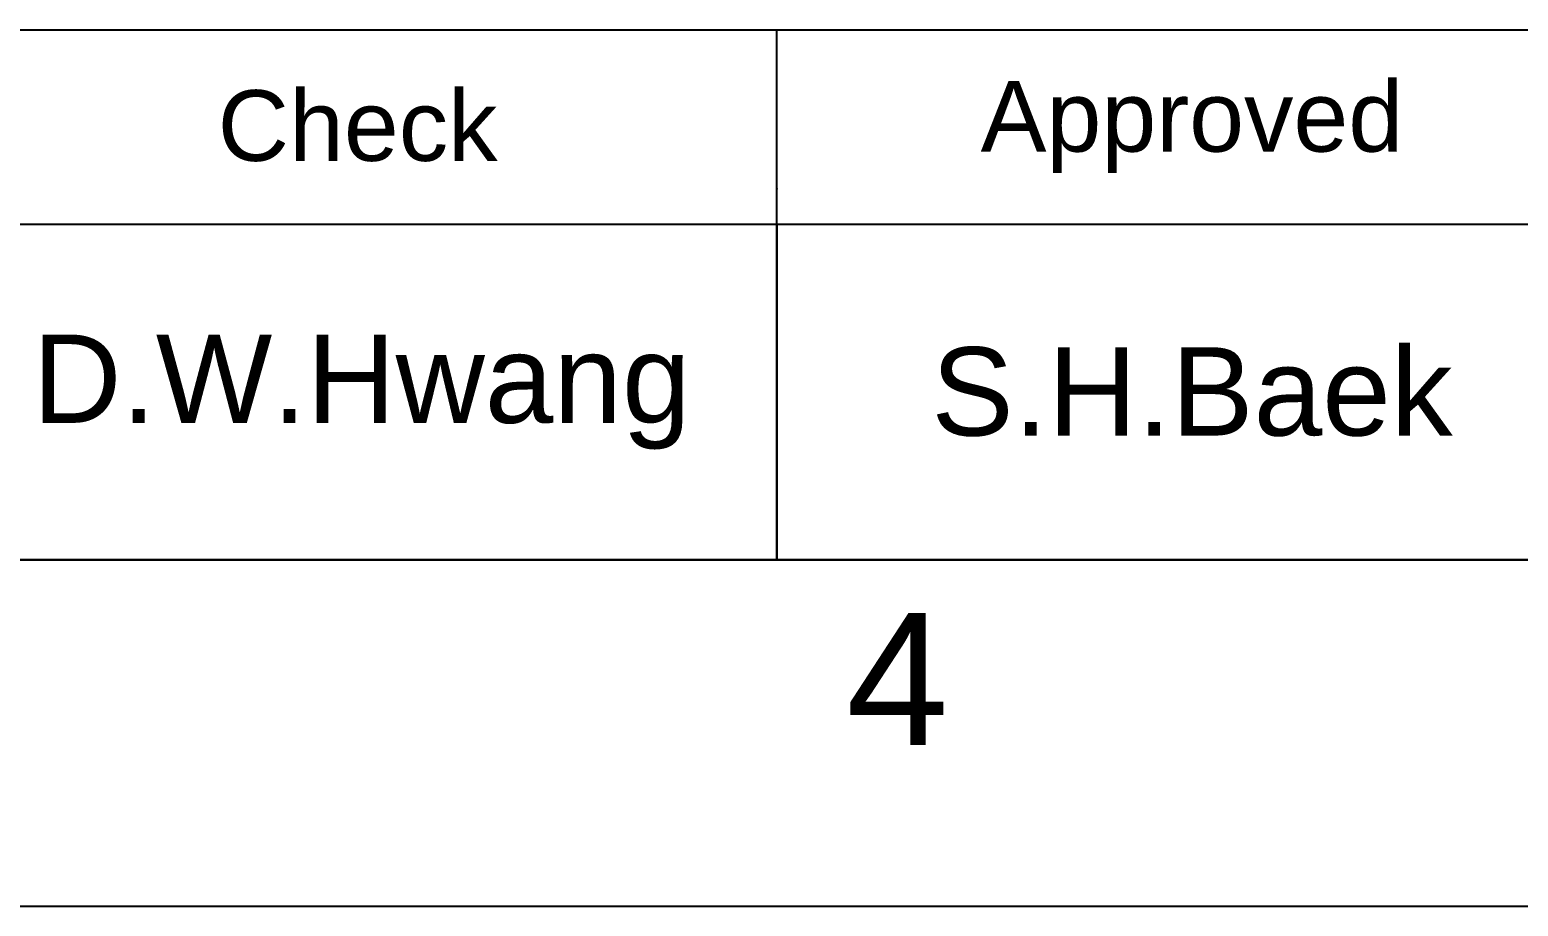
# Model space of a CAD drawing. Header units: millimetres. Extents: x 240 to 1080, y -29 to 565.
# Drawn here: x 560.5 to 646.4, y -29.1 to 21.5 of the extents above; entities that cross this region are included whole.
import ezdxf

# ---------------------------------------------------------------- set-up
doc = ezdxf.new("R2010")
doc.units = ezdxf.units.MM
doc.header["$LTSCALE"] = 0.75
doc.layers.add('FORM', color=7, linetype='Continuous')
doc.layers.add('TEXT', color=2, linetype='Continuous')
doc.styles.get("Standard").update_dxf_attribs({"font": 'arial.ttf'})

msp = doc.modelspace()

# ---------------------------------------------------------------- linework, layer by layer
at = {"layer": 'FORM'}
for p, q in [((507.697, 21.518), (1059.738, 21.518)), ((603.615, -9.094), (603.615, 21.518)), ((459.738, 10.293), (937.289, 10.293)), ((603.615, 10.293), (603.615, -9.094)), ((459.738, -9.094), (1059.738, -9.094))]:
    msp.add_line(p, q, dxfattribs=at)
at = {"layer": 'FORM', "color": 7, "linetype": 'Continuous'}
for p, q in [((1059.738, -9.094), (259.738, -9.094)), ((239.738, -29.094), (1079.738, -29.094))]:
    msp.add_line(p, q, dxfattribs=at)
at = {"layer": 'TEXT'}
msp.add_point((603.615, 12.334), dxfattribs=at)

# ---------------------------------------------------------------- texts
at = {"layer": 'FORM', "insert": (610.59, -15.968), "char_height": 7.624, "attachment_point": 5}
msp.add_mtext_dynamic_manual_height_columns('4', width=50, gutter_width=12.5, heights=[0], dxfattribs=at)
at = {"layer": 'TEXT', "attachment_point": 5}
for s, insert, char_height in [('Check', (579.409, 15.959), 4.0816), ('Approved', (627.595, 15.906), 4.0816), ('D.W.Hwang', (579.636, 0.599), 5.102), ('S.H.Baek', (627.595, 0.599), 5.102)]:
    msp.add_mtext_dynamic_manual_height_columns(s, width=47.95918, gutter_width=25.51, heights=[0], dxfattribs=dict(at, insert=insert, char_height=char_height))

doc.saveas('drawing.dxf')
